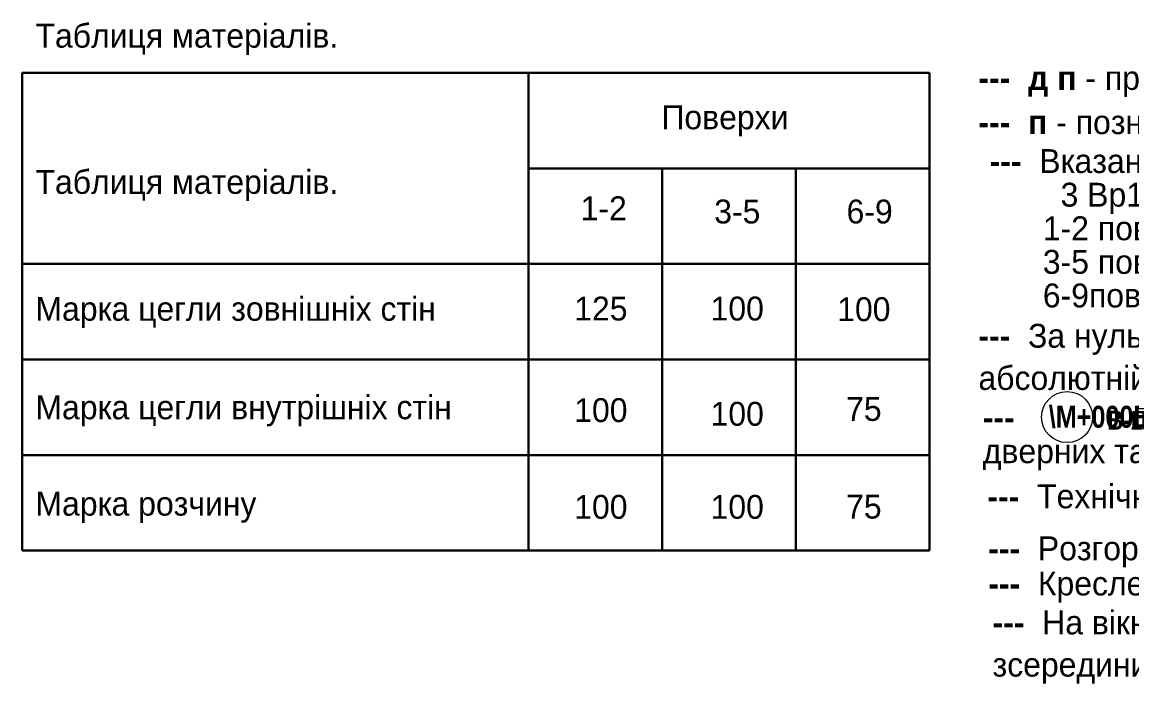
# Model space of a CAD drawing. Extents: x 34793 to 531248, y -40792 to 70197.
# Drawn here: x 458742 to 470359, y 30901 to 37825 of the extents above; entities that cross this region are included whole.
import ezdxf

# ---------------------------------------------------------------- set-up
doc = ezdxf.new("R2010")
doc.units = 0
doc.header["$MEASUREMENT"] = 0
doc.layers.add('0_Ном_пера__1', color=7, linetype='Continuous', lineweight=13)
doc.layers.add('Перекрытия_Ном_пера__41', color=7, linetype='Continuous', lineweight=30)
doc.layers.add('0_Ном_пера__3', color=7, linetype='Continuous', lineweight=18, true_color=0xff6600)
doc.styles.add('СГЕНЕРИР_СТИЛЬ_2', font='GOTHIC.TTF')
doc.styles.add('СГЕНЕРИР_СТИЛЬ_4', font='GOTHIC.TTF')
doc.styles.add('СГЕНЕРИР_СТИЛЬ_7', font='')
doc.styles.get('СГЕНЕРИР_СТИЛЬ_7').set_extended_font_data('Arial Narrow Кириллический', bold=True)

msp = doc.modelspace()

# ---------------------------------------------------------------- linework, layer by layer
at = {"layer": '0_Ном_пера__3', "linetype": 'Continuous'}
msp.add_circle((469681.2, 33691.6), 267.2, dxfattribs=at)
at = {"layer": 'Перекрытия_Ном_пера__41', "linetype": 'Continuous'}
for p, q in [((458742.1, 37294.7), (468242.1, 37294.7)), ((458742.1, 37294.7), (458742.1, 32294.7)), ((464042.1, 37294.7), (464042.1, 32294.7)), ((468242.1, 37294.7), (468242.1, 32294.7)), ((464042.1, 36294.7), (468242.1, 36294.7)), ((465442.1, 36294.7), (465442.1, 32294.7)), ((466842.1, 36294.7), (466842.1, 32294.7)), ((458742.1, 35294.7), (468242.1, 35294.7)), ((458742.1, 34294.7), (468242.1, 34294.7)), ((458742.1, 33294.7), (468242.1, 33294.7)), ((458742.1, 32294.7), (468242.1, 32294.7))]:
    msp.add_line(p, q, dxfattribs=at)

# ---------------------------------------------------------------- texts
at = {"layer": '0_Ном_пера__1', "linetype": 'Continuous', "char_height": 250}
for s, insert, attachment_point, style in [('{Таблиця матеріалів.}', (458881, 37645.5), 4, 'СГЕНЕРИР_СТИЛЬ_4'), ('\\A1;{\\fCentury Gothic|b1|i0|c204|p34;---\\fCentury Gothic|b0|i0|c204|p34; \\fCentury Gothic|b1|i0|c204|p34; д п\\fCentury Gothic|b0|i0|c204|p34; - протипожежні двері}', (468753.4, 37366.2), 1, 'СГЕНЕРИР_СТИЛЬ_4'), ('{Поверхи}', (466099.3, 36791.7), 5, 'СГЕНЕРИР_СТИЛЬ_4'), ('\\A1;{\\fCentury Gothic|b1|i0|c204|p34;---\\fCentury Gothic|b0|i0|c204|p34; \\fCentury Gothic|b1|i0|c204|p34; п\\fCentury Gothic|b0|i0|c204|p34; - позначення пройомів}', (468753.4, 36903.3), 1, 'СГЕНЕРИР_СТИЛЬ_4'), ('{Таблиця матеріалів.}', (458881, 36115.6), 4, 'СГЕНЕРИР_СТИЛЬ_4'), ('{1-2}', (464830.3, 35877.4), 5, 'СГЕНЕРИР_СТИЛЬ_4'), ('{3-5}', (466228.6, 35841.5), 5, 'СГЕНЕРИР_СТИЛЬ_4'), ('{6-9}', (467614.2, 35841.5), 5, 'СГЕНЕРИР_СТИЛЬ_4'), ('{Марка цегли зовнішніх стін}', (458881, 34787.5), 4, 'СГЕНЕРИР_СТИЛЬ_2'), ('{125}', (464521.6, 34826), 4, 'СГЕНЕРИР_СТИЛЬ_2'), ('{100}', (466227.9, 34826), 5, 'СГЕНЕРИР_СТИЛЬ_2'), ('{100}', (467553.6, 34819.1), 5, 'СГЕНЕРИР_СТИЛЬ_2'), ('{Марка цегли внутрішніх стін}', (458881, 33756.6), 4, 'СГЕНЕРИР_СТИЛЬ_2'), ('{100}', (464521.6, 33763), 4, 'СГЕНЕРИР_СТИЛЬ_2'), ('{100}', (466227.9, 33724.5), 5, 'СГЕНЕРИР_СТИЛЬ_2'), ('{75}', (467553.6, 33775.4), 5, 'СГЕНЕРИР_СТИЛЬ_2'), ('\\A1;{\\fCentury Gothic|b1|i0|c204|p34;---  \\fCentury Gothic|b0|i0|c204|p34;Технічні вказівки по влаштуванні кладки стін див. загальні вказівки.}', (468847.3, 32824.9), 4, 'СГЕНЕРИР_СТИЛЬ_4'), ('{Марка розчину}', (458881, 32747.8), 4, 'СГЕНЕРИР_СТИЛЬ_2'), ('{100}', (464521.6, 32750.5), 4, 'СГЕНЕРИР_СТИЛЬ_2'), ('{100}', (466227.9, 32750.5), 5, 'СГЕНЕРИР_СТИЛЬ_2'), ('{75}', (467553.6, 32753), 5, 'СГЕНЕРИР_СТИЛЬ_2'), ('\\A1;{\\fCentury Gothic|b1|i0|c204|p34;---  \\fCentury Gothic|b0|i0|c204|p34;Розгортка вентиляційних,  каналів див. АР \\fCentury Gothic|b1|i0|c204|p34;54-78}', (468855.6, 32280.7), 4, 'СГЕНЕРИР_СТИЛЬ_4'), ('\\A1;{\\fCentury Gothic|b1|i0|c204|p34;---  \\fCentury Gothic|b0|i0|c204|p34;Креслення стін подані без утеплення.}', (468856, 31912.3), 4, 'СГЕНЕРИР_СТИЛЬ_4')]:
    msp.add_mtext(s, dxfattribs=dict(at, insert=insert, attachment_point=attachment_point, style=style))
at = {"layer": '0_Ном_пера__1', "linetype": 'Continuous', "char_height": 250, "style": 'СГЕНЕРИР_СТИЛЬ_4'}
for s, insert, width, attachment_point, line_spacing_factor in [('\\A1;{\\fCentury Gothic|b1|i0|c204|p34;---\\fCentury Gothic|b0|i0|c204|p34;  Вказані ділянки армувати кладочною сіткою з арматури    \\P        3 Вр1 з кроком 50х50мм :\\P      1-2 пов. - через  кожні 2 ряди кладки.\\P      3-5 пов. - через кожні 3 ряди кладки.\\P      6-9пов. - через кожні 4 ряди кладки на всю висоту.}', (468870.1, 35630.2), 13510.074, 4, 0.843639), ('\\A1;{\\fCentury Gothic|b1|i0|c204|p34;---\\fCentury Gothic|b0|i0|c204|p34; \\fCentury Gothic|b1|i0|c204|p34; \\fCentury Gothic|b0|i0|c204|p34;За нуль взято рівень чистої підлоги першого поверху,що    дорівнює абсолютній відмітці \\fCentury Gothic|b1|i0|c204|p34;+240,55}', (468753.4, 34668), 11851.476, 1, 1.060193), ('\\A1;{\\fCentury Gothic|b1|i0|c204|p34;---  \\fCentury Gothic|b0|i0|c204|p34;На вікна другого поверху встановити металеві грати,що відчиняються зсередини,згідно п.2,33 ДБН В.2.2-15-2005}', (468901.1, 31284.2), 12006.829, 4, 1.060193)]:
    msp.add_mtext(s, dxfattribs=dict(at, insert=insert, width=width, attachment_point=attachment_point, line_spacing_factor=line_spacing_factor))
at = {"layer": '0_Ном_пера__1', "linetype": 'Continuous', "insert": (468799.1, 33473.6), "char_height": 250, "attachment_point": 4, "line_spacing_factor": 0.848184, "style": 'СГЕНЕРИР_СТИЛЬ_4'}
msp.add_mtext('\\A1;{\\fCentury Gothic|b1|i0|c204|p34;---             \\fCentury Gothic|b0|i0|c204|p34;позначення елементів заповнення відповідно \\Pдверних та віконних пройомів (див.) АР-\\fCentury Gothic|b1|i0|c204|p34;40,41,42,43,44,45,46,47,48}', dxfattribs=at)
at = {"layer": '0_Ном_пера__3', "linetype": 'Continuous', "attachment_point": 1, "style": 'СГЕНЕРИР_СТИЛЬ_7'}
for s, insert, char_height in [('\\A1;{\\fArial Narrow Кириллический|b1|i0|c0|p34;\\M+000E4\\fArial Narrow Кириллический|b1|i1|c0|p34;-\\fArial Narrow Кириллический|b1|i0|c0|p34;1}', (469489.6, 33810.1), 230), ('{В-1}', (470101.7, 33760.2), 200)]:
    msp.add_mtext(s, dxfattribs=dict(at, insert=insert, char_height=char_height))

doc.saveas('drawing.dxf')
